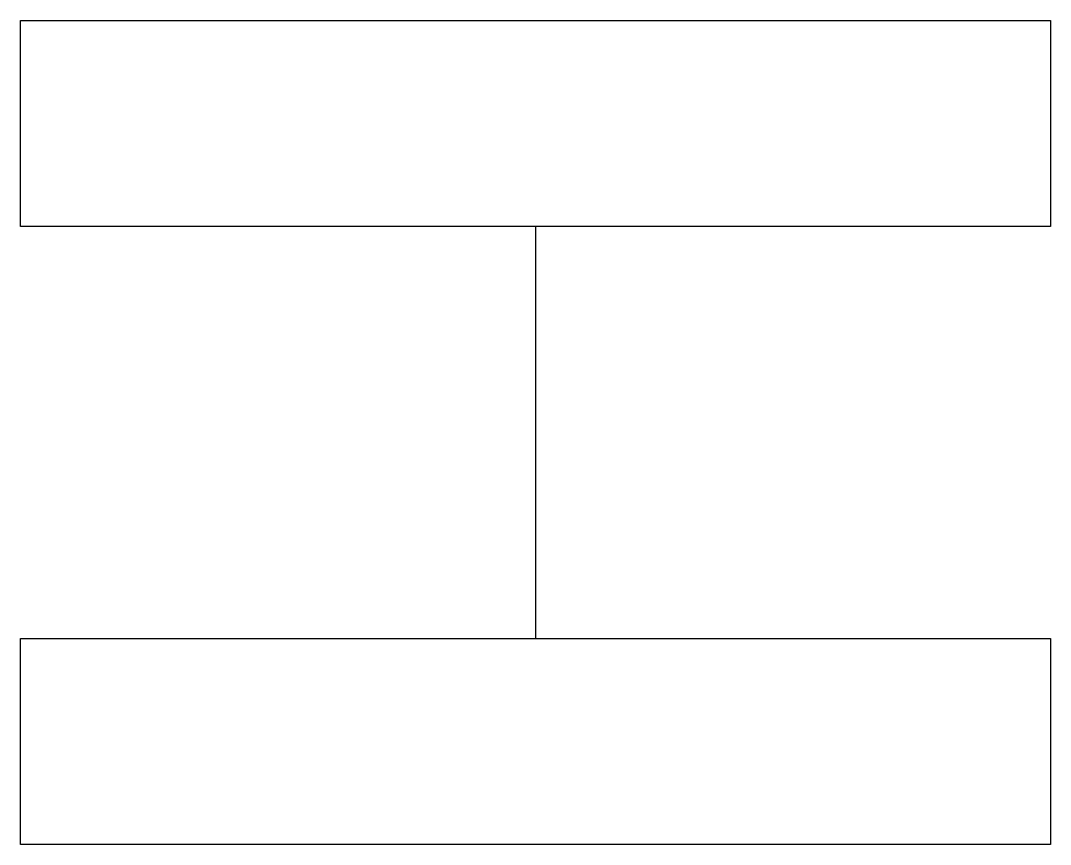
# Model space of a CAD drawing. Header units: millimetres. Extents: x 0 to 0.5, y 0.2 to 0.6.
import ezdxf

# ---------------------------------------------------------------- set-up
doc = ezdxf.new("R2010")
doc.units = ezdxf.units.MM
doc.header["$LTSCALE"] = 0.2
doc.layers.add('TEXT POLY', color=7, linetype='Continuous')

msp = doc.modelspace()

# ---------------------------------------------------------------- linework, layer by layer
at = {"layer": 'TEXT POLY'}
msp.add_lwpolyline([(0.25, 0.5), (0, 0.5), (0, 0.6), (0.5, 0.6), (0.5, 0.5), (0.25, 0.5), (0.25, 0.3), (0.5, 0.3), (0.5, 0.2), (0, 0.2), (0, 0.3), (0.25, 0.3)], dxfattribs=at)

doc.saveas('drawing.dxf')
